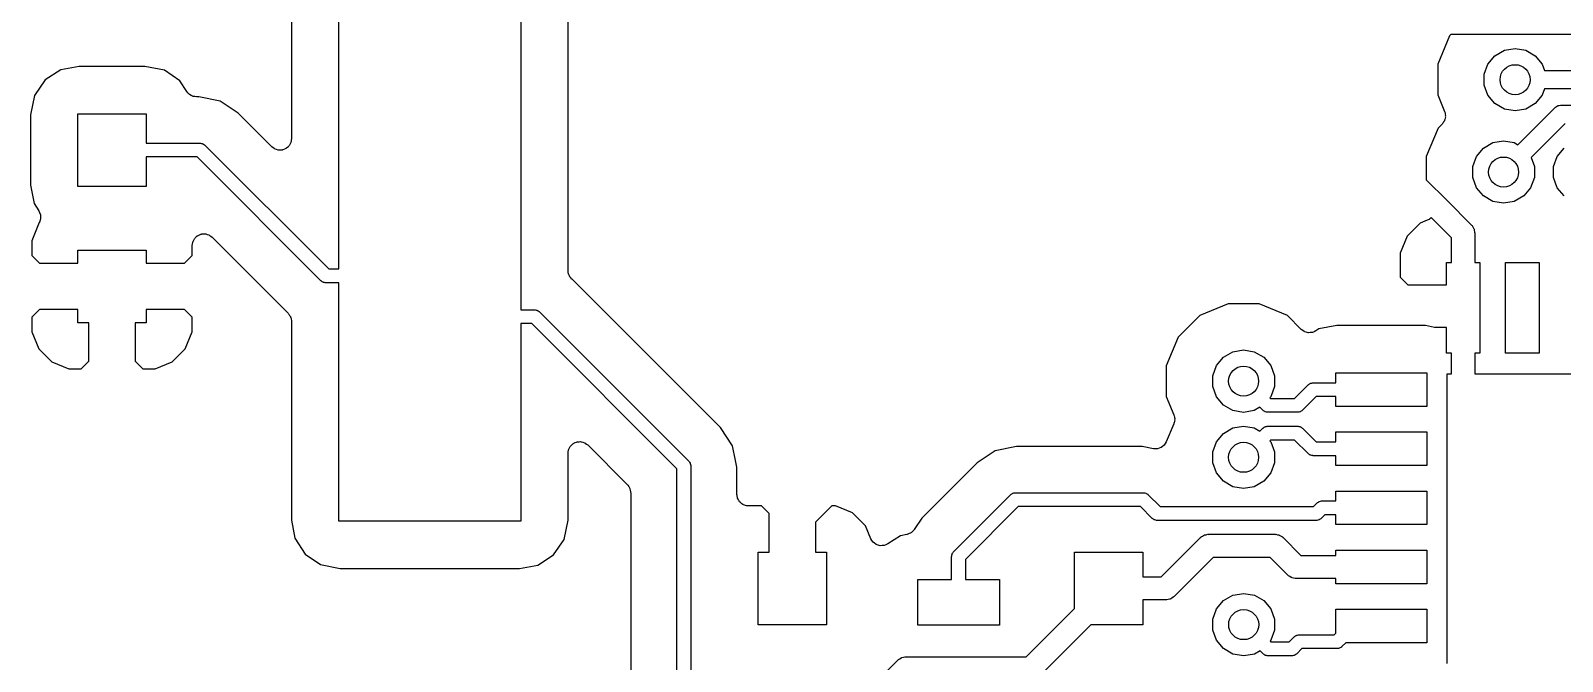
# Model space of a CAD drawing. Extents: x -71.9 to -7.4, y 11.1 to 59.4.
# Drawn here: x -56.59 to -39.74, y 21.48 to 28.42 of the extents above; entities that cross this region are included whole.
import ezdxf

# ---------------------------------------------------------------- set-up
doc = ezdxf.new("R2010")
doc.units = 0
doc.header["$MEASUREMENT"] = 0
doc.layers.add('BLACK', color=7, linetype='CONTINUOUS')

msp = doc.modelspace()

# ---------------------------------------------------------------- linework, layer by layer
at = {"layer": 'Black'}
for p, q in [((-53.7164, 29.5073), (-53.7164, 27.2292)), ((-53.196, 25.7952), (-53.196, 29.52)), ((-51.196, 29.52), (-51.196, 25.3462)), ((-50.6756, 25.7781), (-50.6756, 29.5082)), ((-40.9789, 28.3606), (-41.1088, 28.048)), ((-40.9662, 28.3733), (-40.9789, 28.3606)), ((-37.1335, 28.3733), (-40.9662, 28.3733)), ((-40.5561, 28.0501), (-40.4793, 28.1417)), ((-40.4793, 28.1417), (-40.3757, 28.2015)), ((-40.3757, 28.2015), (-40.258, 28.2222)), ((-40.258, 28.2222), (-40.1403, 28.2015)), ((-40.1403, 28.2015), (-40.0367, 28.1417)), ((-40.0367, 28.1417), (-39.9599, 28.0501)), ((-56.2535, 27.9869), (-56.4271, 27.8752)), ((-56.0542, 28.0244), (-56.2535, 27.9869)), ((-55.3288, 28.0244), (-56.0542, 28.0244)), ((-55.1146, 27.9811), (-55.3288, 28.0244)), ((-54.9448, 27.8651), (-55.1146, 27.9811)), ((-41.1088, 28.048), (-41.109, 27.7095)), ((-40.597, 27.9378), (-40.5561, 28.0501)), ((-39.9599, 28.0501), (-39.9342, 27.9796)), ((-39.9342, 27.9796), (-37.464, 27.9796)), ((-56.4271, 27.8752), (-56.5431, 27.7055)), ((-54.8685, 27.7465), (-54.9448, 27.8651)), ((-40.597, 27.8182), (-40.597, 27.9378)), ((-40.5561, 27.7059), (-40.597, 27.8182)), ((-56.5431, 27.7055), (-56.5865, 27.4913)), ((-54.8556, 27.7325), (-54.8685, 27.7465)), ((-54.8433, 27.7179), (-54.8556, 27.7325)), ((-54.8407, 27.7164), (-54.8433, 27.7179)), ((-54.8386, 27.7141), (-54.8407, 27.7164)), ((-54.8216, 27.7054), (-54.8386, 27.7141)), ((-54.8051, 27.6959), (-54.8216, 27.7054)), ((-54.8021, 27.6953), (-54.8051, 27.6959)), ((-54.7993, 27.6939), (-54.8021, 27.6953)), ((-54.7805, 27.6915), (-54.7993, 27.6939)), ((-54.7617, 27.6882), (-54.7805, 27.6915)), ((-54.7365, 27.6882), (-54.7617, 27.6882)), ((-54.5014, 27.6414), (-54.7365, 27.6882)), ((-54.3021, 27.5082), (-54.5014, 27.6414)), ((-41.109, 27.7095), (-41.0338, 27.5274)), ((-40.4793, 27.6143), (-40.5561, 27.7059)), ((-39.9599, 27.7059), (-40.0367, 27.6143)), ((-39.9342, 27.7764), (-39.9599, 27.7059)), ((-37.5061, 27.7764), (-39.9342, 27.7764)), ((-56.5865, 27.4913), (-56.5865, 26.7158)), ((-56.066, 26.704), (-56.066, 27.504)), ((-56.066, 27.504), (-55.316, 27.504)), ((-55.316, 27.504), (-55.316, 27.1802)), ((-53.9332, 27.1394), (-54.3021, 27.5082)), ((-41.0338, 27.5274), (-41.032, 27.5192)), ((-41.032, 27.5192), (-41.0285, 27.5117)), ((-41.0285, 27.5117), (-41.0273, 27.4979)), ((-41.0247, 27.4677), (-41.0283, 27.4543)), ((-41.0273, 27.4979), (-41.0243, 27.4843)), ((-41.0243, 27.4843), (-41.0254, 27.476)), ((-41.0254, 27.476), (-41.0247, 27.4677)), ((-40.3757, 27.5545), (-40.4793, 27.6143)), ((-40.258, 27.5338), (-40.3757, 27.5545)), ((-40.1403, 27.5545), (-40.258, 27.5338)), ((-40.2279, 27.1627), (-39.8218, 27.5688)), ((-40.0367, 27.6143), (-40.1403, 27.5545)), ((-39.8218, 27.5688), (-39.8182, 27.5714)), ((-39.8182, 27.5714), (-39.8153, 27.5748)), ((-39.8153, 27.5748), (-39.8038, 27.5815)), ((-39.8038, 27.5815), (-39.7929, 27.5891)), ((-39.7929, 27.5891), (-39.7886, 27.5902)), ((-39.7886, 27.5902), (-39.7847, 27.5925)), ((-39.7847, 27.5925), (-39.7717, 27.5948)), ((-39.7717, 27.5948), (-39.7589, 27.5982)), ((-39.7589, 27.5982), (-39.7544, 27.5978)), ((-39.7544, 27.5978), (-39.75, 27.5986)), ((-39.75, 27.5986), (-37.972, 27.5986)), ((-41.1059, 27.3446), (-41.2358, 27.032)), ((-41.0615, 27.389), (-41.1059, 27.3446)), ((-41.0567, 27.3959), (-41.0615, 27.389)), ((-41.0505, 27.4015), (-41.0567, 27.3959)), ((-41.0441, 27.4138), (-41.0505, 27.4015)), ((-41.0361, 27.4251), (-41.0441, 27.4138)), ((-41.034, 27.4332), (-41.0361, 27.4251)), ((-41.0301, 27.4406), (-41.034, 27.4332)), ((-41.0283, 27.4543), (-41.0301, 27.4406)), ((-39.7079, 27.3954), (-40.0822, 27.0211)), ((-55.316, 27.1802), (-54.724, 27.1802)), ((-54.724, 27.1802), (-54.7207, 27.1796)), ((-54.7207, 27.1796), (-54.7174, 27.1799)), ((-54.7174, 27.1799), (-54.7077, 27.1773)), ((-54.7077, 27.1773), (-54.6979, 27.1756)), ((-54.6979, 27.1756), (-54.695, 27.1739)), ((-54.695, 27.1739), (-54.6918, 27.1731)), ((-54.6918, 27.1731), (-54.6836, 27.1673)), ((-54.6836, 27.1673), (-54.675, 27.1624)), ((-54.675, 27.1624), (-54.6729, 27.1598)), ((-54.6729, 27.1598), (-54.6701, 27.1579)), ((-54.6701, 27.1579), (-53.3074, 25.7952)), ((-53.9197, 27.1299), (-53.9332, 27.1394)), ((-53.9069, 27.1192), (-53.9197, 27.1299)), ((-53.7589, 27.1369), (-53.7706, 27.1252)), ((-53.7462, 27.1476), (-53.7589, 27.1369)), ((-53.7434, 27.1524), (-53.7462, 27.1476)), ((-53.7394, 27.1564), (-53.7434, 27.1524)), ((-53.7324, 27.1714), (-53.7394, 27.1564)), ((-53.7241, 27.1858), (-53.7324, 27.1714)), ((-53.7231, 27.1913), (-53.7241, 27.1858)), ((-53.7208, 27.1964), (-53.7231, 27.1913)), ((-53.7193, 27.2129), (-53.7208, 27.1964)), ((-53.7164, 27.2292), (-53.7193, 27.2129)), ((-40.6063, 27.1257), (-40.5027, 27.1855)), ((-40.5027, 27.1855), (-40.385, 27.2062)), ((-40.385, 27.2062), (-40.2673, 27.1855)), ((-40.2673, 27.1855), (-40.2279, 27.1627)), ((-54.7556, 27.0278), (-55.316, 27.0278)), ((-55.316, 27.0278), (-55.316, 26.704)), ((-53.3929, 25.6651), (-54.7556, 27.0278)), ((-53.9017, 27.1173), (-53.9069, 27.1192)), ((-53.8971, 27.1141), (-53.9017, 27.1173)), ((-53.8811, 27.1098), (-53.8971, 27.1141)), ((-53.8655, 27.1042), (-53.8811, 27.1098)), ((-53.8599, 27.1042), (-53.8655, 27.1042)), ((-53.8545, 27.1027), (-53.8599, 27.1042)), ((-53.838, 27.1042), (-53.8545, 27.1027)), ((-53.8214, 27.1042), (-53.838, 27.1042)), ((-53.8161, 27.1061), (-53.8214, 27.1042)), ((-53.8106, 27.1066), (-53.8161, 27.1061)), ((-53.7955, 27.1136), (-53.8106, 27.1066)), ((-53.7799, 27.1192), (-53.7955, 27.1136)), ((-53.7757, 27.1228), (-53.7799, 27.1192)), ((-53.7706, 27.1252), (-53.7757, 27.1228)), ((-41.2358, 27.032), (-41.236, 26.7778)), ((-40.724, 26.9218), (-40.6831, 27.0341)), ((-40.6831, 27.0341), (-40.6063, 27.1257)), ((-40.0822, 27.0211), (-40.046, 26.9218)), ((-39.835, 26.9218), (-39.7941, 27.0341)), ((-39.7941, 27.0341), (-39.7173, 27.1257)), ((-40.724, 26.8022), (-40.724, 26.9218)), ((-40.6831, 26.6899), (-40.724, 26.8022)), ((-40.046, 26.8022), (-40.0869, 26.6899)), ((-40.046, 26.9218), (-40.046, 26.8022)), ((-39.835, 26.8022), (-39.835, 26.9218)), ((-39.7941, 26.6899), (-39.835, 26.8022)), ((-56.5865, 26.7158), (-56.549, 26.5165)), ((-55.316, 26.704), (-56.066, 26.704)), ((-41.236, 26.7778), (-41.0064, 26.5482)), ((-40.6063, 26.5983), (-40.6831, 26.6899)), ((-40.0869, 26.6899), (-40.1637, 26.5983)), ((-39.7173, 26.5983), (-39.7941, 26.6899)), ((-56.549, 26.5165), (-56.4959, 26.4341)), ((-41.0064, 26.5482), (-41.0064, 26.5482)), ((-41.0064, 26.5482), (-40.7395, 26.2813)), ((-40.5027, 26.5385), (-40.6063, 26.5983)), ((-40.385, 26.5178), (-40.5027, 26.5385)), ((-40.2673, 26.5385), (-40.385, 26.5178)), ((-40.1637, 26.5983), (-40.2673, 26.5385)), ((-56.4909, 26.3058), (-56.574, 26.105)), ((-56.4959, 26.4341), (-56.4883, 26.416)), ((-56.4898, 26.3072), (-56.4909, 26.3058)), ((-56.489, 26.3096), (-56.4898, 26.3072)), ((-56.4876, 26.3117), (-56.489, 26.3096)), ((-56.4883, 26.416), (-56.48, 26.3982)), ((-56.4825, 26.3306), (-56.4876, 26.3117)), ((-56.4767, 26.3493), (-56.4825, 26.3306)), ((-56.48, 26.3982), (-56.4798, 26.3957)), ((-56.4798, 26.3957), (-56.4788, 26.3934)), ((-56.4788, 26.3934), (-56.4779, 26.3738)), ((-56.4779, 26.3738), (-56.4762, 26.3543)), ((-56.4762, 26.3543), (-56.4768, 26.3519)), ((-56.4768, 26.3519), (-56.4767, 26.3493)), ((-41.3021, 26.2981), (-41.445, 26.1552)), ((-41.2234, 26.3307), (-41.3021, 26.2981)), ((-41.2141, 26.3366), (-41.2234, 26.3307)), ((-41.2039, 26.3409), (-41.2141, 26.3366)), ((-41.1957, 26.3484), (-41.2039, 26.3409)), ((-41.1862, 26.3544), (-41.1957, 26.3484)), ((-41.18, 26.3626), (-41.1862, 26.3544)), ((-40.9563, 26.1389), (-41.18, 26.3626)), ((-54.7921, 26.1131), (-54.7851, 26.1281)), ((-54.7851, 26.1281), (-54.7811, 26.132)), ((-54.7811, 26.132), (-54.7783, 26.1369)), ((-54.7783, 26.1369), (-54.7656, 26.1475)), ((-54.7656, 26.1475), (-54.7539, 26.1593)), ((-54.7539, 26.1593), (-54.7488, 26.1616)), ((-54.7488, 26.1616), (-54.7445, 26.1652)), ((-54.7445, 26.1652), (-54.7289, 26.1709)), ((-54.7289, 26.1709), (-54.7139, 26.1779)), ((-54.7139, 26.1779), (-54.7083, 26.1784)), ((-54.7083, 26.1784), (-54.7031, 26.1803)), ((-54.7031, 26.1803), (-54.6865, 26.1803)), ((-54.6865, 26.1803), (-54.67, 26.1818)), ((-54.67, 26.1818), (-54.6646, 26.1803)), ((-54.6646, 26.1803), (-54.659, 26.1803)), ((-54.659, 26.1803), (-54.6434, 26.1746)), ((-54.6434, 26.1746), (-54.6274, 26.1704)), ((-54.6274, 26.1704), (-54.6228, 26.1671)), ((-54.6228, 26.1671), (-54.6175, 26.1652)), ((-54.6175, 26.1652), (-54.6048, 26.1546)), ((-54.6048, 26.1546), (-54.5912, 26.1451)), ((-54.5912, 26.1451), (-53.7536, 25.3075)), ((-41.445, 26.1552), (-41.5223, 25.9685)), ((-40.9563, 25.8675), (-40.9563, 26.1389)), ((-40.7395, 26.2813), (-40.7363, 26.2768)), ((-40.7363, 26.2768), (-40.732, 26.2732)), ((-40.732, 26.2732), (-40.7238, 26.2588)), ((-40.7238, 26.2588), (-40.7142, 26.2452)), ((-40.7142, 26.2452), (-40.7128, 26.2398)), ((-40.7128, 26.2398), (-40.71, 26.235)), ((-40.71, 26.235), (-40.7071, 26.2186)), ((-40.7071, 26.2186), (-40.7028, 26.2026)), ((-40.7028, 26.2026), (-40.7033, 26.197)), ((-40.7033, 26.197), (-40.7023, 26.1915)), ((-40.7023, 26.1915), (-40.7023, 25.8675)), ((-56.574, 26.105), (-56.574, 25.9424)), ((-56.066, 25.858), (-56.066, 26.004)), ((-56.066, 26.004), (-55.316, 26.004)), ((-55.316, 26.004), (-55.316, 25.858)), ((-54.808, 26.0553), (-54.8052, 26.0716)), ((-54.808, 25.9424), (-54.808, 26.0553)), ((-54.8052, 26.0716), (-54.8037, 26.0881)), ((-54.8037, 26.0881), (-54.8014, 26.0932)), ((-54.8014, 26.0932), (-54.8004, 26.0987)), ((-54.8004, 26.0987), (-54.7921, 26.1131)), ((-41.5223, 25.9685), (-41.5223, 25.7058)), ((-56.574, 25.9424), (-56.4897, 25.858)), ((-56.4897, 25.858), (-56.066, 25.858)), ((-55.316, 25.858), (-54.8924, 25.858)), ((-54.8924, 25.858), (-54.808, 25.9424)), ((-53.3074, 25.7952), (-53.196, 25.7952)), ((-41.0143, 25.6215), (-41.0143, 25.8675)), ((-41.0143, 25.8675), (-40.9563, 25.8675)), ((-40.7023, 25.8675), (-40.6443, 25.8675)), ((-40.6443, 25.8675), (-40.6443, 24.8675)), ((-40.3643, 24.8675), (-40.3643, 25.8675)), ((-40.3643, 25.8675), (-39.9943, 25.8675)), ((-39.9943, 25.8675), (-39.9943, 24.8675)), ((-53.3901, 25.6632), (-53.3929, 25.6651)), ((-53.388, 25.6606), (-53.3901, 25.6632)), ((-53.3794, 25.6556), (-53.388, 25.6606)), ((-53.3712, 25.6499), (-53.3794, 25.6556)), ((-53.368, 25.6491), (-53.3712, 25.6499)), ((-53.3651, 25.6474), (-53.368, 25.6491)), ((-53.3553, 25.6457), (-53.3651, 25.6474)), ((-53.3456, 25.6431), (-53.3553, 25.6457)), ((-53.3423, 25.6434), (-53.3456, 25.6431)), ((-53.339, 25.6428), (-53.3423, 25.6434)), ((-53.196, 25.6428), (-53.339, 25.6428)), ((-53.196, 23.02), (-53.196, 25.6428)), ((-50.6724, 25.7605), (-50.6756, 25.7781)), ((-50.6705, 25.7426), (-50.6724, 25.7605)), ((-50.6686, 25.7388), (-50.6705, 25.7426)), ((-50.6679, 25.7347), (-50.6686, 25.7388)), ((-50.6589, 25.7192), (-50.6679, 25.7347)), ((-50.651, 25.703), (-50.6589, 25.7192)), ((-50.6479, 25.7001), (-50.651, 25.703)), ((-50.6458, 25.6965), (-50.6479, 25.7001)), ((-50.6321, 25.685), (-50.6458, 25.6965)), ((-50.6313, 25.6842), (-50.6321, 25.685)), ((-50.6305, 25.6831), (-50.6313, 25.6842)), ((-48.9978, 24.0503), (-50.6305, 25.6831)), ((-41.5223, 25.7058), (-41.438, 25.6215)), ((-41.438, 25.6215), (-41.0143, 25.6215)), ((-56.4897, 25.35), (-56.574, 25.2656)), ((-56.066, 25.35), (-56.4897, 25.35)), ((-56.066, 25.204), (-56.066, 25.35)), ((-55.316, 25.35), (-55.316, 25.204)), ((-54.8924, 25.35), (-55.316, 25.35)), ((-54.808, 25.2656), (-54.8924, 25.35)), ((-53.7536, 25.3075), (-53.7504, 25.3029)), ((-53.7504, 25.3029), (-53.7462, 25.2993)), ((-53.7462, 25.2993), (-53.7379, 25.2849)), ((-53.7379, 25.2849), (-53.7283, 25.2713)), ((-51.196, 25.3462), (-51.0436, 25.3462)), ((-51.0436, 25.3462), (-51.0403, 25.3456)), ((-51.0403, 25.3456), (-51.037, 25.3459)), ((-51.037, 25.3459), (-51.0273, 25.3433)), ((-51.0273, 25.3433), (-51.0175, 25.3416)), ((-51.0175, 25.3416), (-51.0146, 25.3399)), ((-51.0146, 25.3399), (-51.0114, 25.3391)), ((-51.0114, 25.3391), (-51.0032, 25.3333)), ((-51.0032, 25.3333), (-50.9946, 25.3284)), ((-50.9946, 25.3284), (-50.9925, 25.3258)), ((-50.9925, 25.3258), (-50.9897, 25.3239)), ((-50.9897, 25.3239), (-49.3481, 23.6823)), ((-43.7255, 25.2833), (-43.9651, 25.0442)), ((-43.4126, 25.4126), (-43.7255, 25.2833)), ((-43.0741, 25.4123), (-43.4126, 25.4126)), ((-42.7615, 25.2825), (-43.0741, 25.4123)), ((-42.6097, 25.1304), (-42.7615, 25.2825)), ((-56.574, 25.2656), (-56.574, 25.103)), ((-55.945, 25.204), (-56.066, 25.204)), ((-55.945, 24.7804), (-55.945, 25.204)), ((-55.316, 25.204), (-55.437, 25.204)), ((-55.437, 25.204), (-55.437, 24.7804)), ((-54.808, 25.103), (-54.808, 25.2656)), ((-53.7283, 25.2713), (-53.7269, 25.2659)), ((-53.7269, 25.2659), (-53.7241, 25.2611)), ((-53.7241, 25.2611), (-53.7212, 25.2447)), ((-53.7212, 25.2447), (-53.7169, 25.2287)), ((-53.7169, 25.2287), (-53.7174, 25.2232)), ((-53.7174, 25.2232), (-53.7164, 25.2177)), ((-53.7164, 25.2177), (-53.7164, 23.0318)), ((-51.0752, 25.1938), (-51.196, 25.1938)), ((-51.196, 25.1938), (-51.196, 23.02)), ((-49.4782, 23.5968), (-51.0752, 25.1938)), ((-42.5936, 25.1191), (-42.6097, 25.1304)), ((-42.5779, 25.1072), (-42.5936, 25.1191)), ((-42.5756, 25.1065), (-42.5779, 25.1072)), ((-42.5736, 25.1051), (-42.5756, 25.1065)), ((-42.5546, 25.1), (-42.5736, 25.1051)), ((-42.4692, 25.1057), (-42.487, 25.0974)), ((-42.4511, 25.1133), (-42.4692, 25.1057)), ((-42.4168, 25.1354), (-42.4511, 25.1133)), ((-42.2175, 25.1729), (-42.4168, 25.1354)), ((-41.2421, 25.1729), (-42.2175, 25.1729)), ((-41.1437, 25.153), (-41.2421, 25.1729)), ((-41.131, 25.1527), (-41.1437, 25.153)), ((-41.1185, 25.1505), (-41.131, 25.1527)), ((-41.0143, 25.1505), (-41.1185, 25.1505)), ((-41.0143, 24.8675), (-41.0143, 25.1505)), ((-56.574, 25.103), (-56.4967, 24.9162)), ((-54.8854, 24.9162), (-54.808, 25.103)), ((-43.9651, 25.0442), (-44.0949, 24.7316)), ((-42.5358, 25.0941), (-42.5546, 25.1)), ((-42.5333, 25.0943), (-42.5358, 25.0941)), ((-42.531, 25.0936), (-42.5333, 25.0943)), ((-42.5114, 25.0953), (-42.531, 25.0936)), ((-42.4917, 25.0963), (-42.5114, 25.0953)), ((-42.4895, 25.0972), (-42.4917, 25.0963)), ((-42.487, 25.0974), (-42.4895, 25.0972)), ((-56.4967, 24.9162), (-56.3538, 24.7733)), ((-56.3538, 24.7733), (-56.1671, 24.696)), ((-56.0294, 24.696), (-55.945, 24.7804)), ((-55.437, 24.7804), (-55.3527, 24.696)), ((-55.215, 24.696), (-55.0283, 24.7733)), ((-55.0283, 24.7733), (-54.8854, 24.9162)), ((-43.5422, 24.7337), (-43.4654, 24.8252)), ((-43.4654, 24.8252), (-43.3618, 24.885)), ((-43.3618, 24.885), (-43.2441, 24.9058)), ((-43.2441, 24.9058), (-43.1264, 24.885)), ((-43.1264, 24.885), (-43.0229, 24.8252)), ((-43.0229, 24.8252), (-42.946, 24.7337)), ((-40.9563, 24.8675), (-41.0143, 24.8675)), ((-40.9563, 24.6425), (-40.9563, 24.8675)), ((-40.6443, 24.8675), (-40.7023, 24.8675)), ((-40.7023, 24.8675), (-40.7023, 24.6425)), ((-39.9943, 24.8675), (-40.3643, 24.8675)), ((-56.1671, 24.696), (-56.0294, 24.696)), ((-55.3527, 24.696), (-55.215, 24.696)), ((-44.0949, 24.7316), (-44.0952, 24.393)), ((-43.5831, 24.6213), (-43.5422, 24.7337)), ((-43.5831, 24.5018), (-43.5831, 24.6213)), ((-42.946, 24.7337), (-42.9051, 24.6213)), ((-42.9051, 24.6213), (-42.9051, 24.5018)), ((-42.2293, 24.5437), (-42.2293, 24.6525)), ((-42.2293, 24.6525), (-41.2293, 24.6525)), ((-41.2293, 24.6525), (-41.2293, 24.2825)), ((-41.0043, 23.58), (-41.0043, 24.6425)), ((-41.0043, 24.6425), (-40.9563, 24.6425)), ((-40.7023, 24.6425), (-39.9418, 24.6425)), ((-39.9418, 24.6425), (-38.8793, 24.6425)), ((-43.5422, 24.3895), (-43.5831, 24.5018)), ((-42.9051, 24.5018), (-42.946, 24.3895)), ((-42.6835, 24.3711), (-42.5332, 24.5213)), ((-42.5332, 24.5213), (-42.5305, 24.5233)), ((-42.5305, 24.5233), (-42.5283, 24.5258)), ((-42.5283, 24.5258), (-42.5197, 24.5308)), ((-42.5197, 24.5308), (-42.5115, 24.5365)), ((-42.5115, 24.5365), (-42.5083, 24.5374)), ((-42.5083, 24.5374), (-42.5054, 24.5391)), ((-42.5054, 24.5391), (-42.4956, 24.5408)), ((-42.4956, 24.5408), (-42.486, 24.5434)), ((-42.486, 24.5434), (-42.4826, 24.5431)), ((-42.4826, 24.5431), (-42.4793, 24.5437)), ((-42.4793, 24.5437), (-42.2293, 24.5437)), ((-44.0952, 24.393), (-44.0116, 24.1908)), ((-43.4654, 24.2979), (-43.5422, 24.3895)), ((-43.3618, 24.2381), (-43.4654, 24.2979)), ((-43.0643, 24.274), (-43.1264, 24.2381)), ((-43.0313, 24.241), (-43.0643, 24.274)), ((-42.946, 24.3895), (-42.9543, 24.3795)), ((-42.9543, 24.3795), (-42.9459, 24.3711)), ((-42.9459, 24.3711), (-42.6835, 24.3711)), ((-42.4478, 24.3913), (-42.5981, 24.241)), ((-42.2293, 24.3913), (-42.4478, 24.3913)), ((-42.2293, 24.2825), (-42.2293, 24.3913)), ((-41.2293, 24.2825), (-42.2293, 24.2825)), ((-44.0117, 24.0936), (-44.0948, 23.8936)), ((-44.0105, 24.0991), (-44.0117, 24.0936)), ((-44.0116, 24.1908), (-44.0104, 24.1854)), ((-44.0079, 24.1041), (-44.0105, 24.0991)), ((-44.0104, 24.1854), (-44.0078, 24.1804)), ((-44.0057, 24.1205), (-44.0079, 24.1041)), ((-44.0078, 24.1804), (-44.0057, 24.164)), ((-44.0057, 24.164), (-44.0021, 24.1478)), ((-44.0021, 24.1367), (-44.0057, 24.1205)), ((-44.0021, 24.1478), (-44.0028, 24.1422)), ((-44.0028, 24.1422), (-44.0021, 24.1367)), ((-43.2441, 24.2173), (-43.3618, 24.2381)), ((-43.1264, 24.2381), (-43.2441, 24.2173)), ((-43.0286, 24.2391), (-43.0313, 24.241)), ((-43.0264, 24.2365), (-43.0286, 24.2391)), ((-43.0178, 24.2315), (-43.0264, 24.2365)), ((-43.0096, 24.2258), (-43.0178, 24.2315)), ((-43.0064, 24.2249), (-43.0096, 24.2258)), ((-43.0035, 24.2233), (-43.0064, 24.2249)), ((-42.9937, 24.2215), (-43.0035, 24.2233)), ((-42.9841, 24.2189), (-42.9937, 24.2215)), ((-42.9807, 24.2192), (-42.9841, 24.2189)), ((-42.9774, 24.2187), (-42.9807, 24.2192)), ((-42.6519, 24.2187), (-42.9774, 24.2187)), ((-42.6486, 24.2192), (-42.6519, 24.2187)), ((-42.6453, 24.2189), (-42.6486, 24.2192)), ((-42.6357, 24.2215), (-42.6453, 24.2189)), ((-42.6259, 24.2233), (-42.6357, 24.2215)), ((-42.623, 24.2249), (-42.6259, 24.2233)), ((-42.6197, 24.2258), (-42.623, 24.2249)), ((-42.6116, 24.2315), (-42.6197, 24.2258)), ((-42.603, 24.2365), (-42.6116, 24.2315)), ((-42.6008, 24.2391), (-42.603, 24.2365)), ((-42.5981, 24.241), (-42.6008, 24.2391)), ((-48.8646, 23.851), (-48.9978, 24.0503)), ((-43.5422, 23.8955), (-43.4654, 23.987)), ((-43.4654, 23.987), (-43.3618, 24.0468)), ((-43.3618, 24.0468), (-43.2441, 24.0676)), ((-43.2441, 24.0676), (-43.1264, 24.0468)), ((-43.1264, 24.0468), (-43.0643, 24.011)), ((-43.0643, 24.011), (-43.0313, 24.0439)), ((-43.0313, 24.0439), (-43.0286, 24.0459)), ((-43.0286, 24.0459), (-43.0264, 24.0484)), ((-43.0264, 24.0484), (-43.0178, 24.0534)), ((-43.0178, 24.0534), (-43.0096, 24.0591)), ((-43.0096, 24.0591), (-43.0064, 24.06)), ((-43.0064, 24.06), (-43.0035, 24.0617)), ((-43.0035, 24.0617), (-42.9937, 24.0634)), ((-42.9937, 24.0634), (-42.9841, 24.066)), ((-42.9841, 24.066), (-42.9807, 24.0657)), ((-42.9807, 24.0657), (-42.9774, 24.0663)), ((-42.9774, 24.0663), (-42.6519, 24.0663)), ((-42.6519, 24.0663), (-42.6486, 24.0657)), ((-42.6486, 24.0657), (-42.6453, 24.066)), ((-42.6453, 24.066), (-42.6357, 24.0634)), ((-42.6357, 24.0634), (-42.6259, 24.0617)), ((-42.6259, 24.0617), (-42.623, 24.06)), ((-42.623, 24.06), (-42.6197, 24.0591)), ((-42.6197, 24.0591), (-42.6116, 24.0534)), ((-42.6116, 24.0534), (-42.603, 24.0484)), ((-42.603, 24.0484), (-42.6008, 24.0459)), ((-42.6008, 24.0459), (-42.5981, 24.0439)), ((-42.5981, 24.0439), (-42.4478, 23.8937)), ((-42.2293, 23.8937), (-42.2293, 24.0025)), ((-42.2293, 24.0025), (-41.2293, 24.0025)), ((-41.2293, 24.0025), (-41.2293, 23.6325)), ((-50.6756, 23.7692), (-50.6727, 23.7855)), ((-50.6756, 23.0327), (-50.6756, 23.7692)), ((-50.6727, 23.7855), (-50.6712, 23.802)), ((-50.6712, 23.802), (-50.6689, 23.8071)), ((-50.6689, 23.8071), (-50.6679, 23.8126)), ((-50.6679, 23.8126), (-50.6596, 23.827)), ((-50.6596, 23.827), (-50.6526, 23.842)), ((-50.6526, 23.842), (-50.6486, 23.846)), ((-50.6486, 23.846), (-50.6458, 23.8508)), ((-50.6458, 23.8508), (-50.6331, 23.8615)), ((-50.6331, 23.8615), (-50.6214, 23.8732)), ((-50.6214, 23.8732), (-50.6163, 23.8756)), ((-50.6163, 23.8756), (-50.6121, 23.8792)), ((-50.6121, 23.8792), (-50.5965, 23.8848)), ((-50.5965, 23.8848), (-50.5814, 23.8918)), ((-50.5814, 23.8918), (-50.5759, 23.8923)), ((-50.5759, 23.8923), (-50.5706, 23.8942)), ((-50.5706, 23.8942), (-50.554, 23.8942)), ((-50.554, 23.8942), (-50.5375, 23.8957)), ((-50.5375, 23.8957), (-50.5321, 23.8942)), ((-50.5321, 23.8942), (-50.5265, 23.8942)), ((-50.5265, 23.8942), (-50.5109, 23.8886)), ((-50.5109, 23.8886), (-50.4949, 23.8843)), ((-50.4949, 23.8843), (-50.4903, 23.8811)), ((-50.4903, 23.8811), (-50.4851, 23.8792)), ((-50.4851, 23.8792), (-50.4724, 23.8685)), ((-50.4724, 23.8685), (-50.4588, 23.859)), ((-50.4588, 23.859), (-50.0234, 23.4236)), ((-48.832, 23.6874), (-48.8646, 23.851)), ((-45.9764, 23.7954), (-46.1757, 23.6622)), ((-45.7413, 23.8422), (-45.9764, 23.7954)), ((-44.3599, 23.8422), (-45.7413, 23.8422)), ((-44.2368, 23.8177), (-44.3599, 23.8422)), ((-44.2162, 23.8173), (-44.2368, 23.8177)), ((-44.1956, 23.8164), (-44.2162, 23.8173)), ((-44.1942, 23.8168), (-44.1956, 23.8164)), ((-44.1928, 23.8168), (-44.1942, 23.8168)), ((-44.1732, 23.8234), (-44.1928, 23.8168)), ((-44.1535, 23.8296), (-44.1732, 23.8234)), ((-44.1524, 23.8305), (-44.1535, 23.8296)), ((-44.151, 23.8309), (-44.1524, 23.8305)), ((-44.1349, 23.8438), (-44.151, 23.8309)), ((-44.1185, 23.8564), (-44.1349, 23.8438)), ((-44.1177, 23.8576), (-44.1185, 23.8564)), ((-44.1166, 23.8585), (-44.1177, 23.8576)), ((-44.1059, 23.8762), (-44.1166, 23.8585)), ((-44.0948, 23.8936), (-44.1059, 23.8762)), ((-43.5831, 23.7831), (-43.5422, 23.8955)), ((-43.5831, 23.6636), (-43.5831, 23.7831)), ((-42.9459, 23.9139), (-42.9543, 23.9054)), ((-42.9543, 23.9054), (-42.946, 23.8955)), ((-42.946, 23.8955), (-42.9051, 23.7831)), ((-42.6835, 23.9139), (-42.9459, 23.9139)), ((-42.9051, 23.7831), (-42.9051, 23.6636)), ((-42.5332, 23.7636), (-42.6835, 23.9139)), ((-42.5305, 23.7617), (-42.5332, 23.7636)), ((-42.5283, 23.7591), (-42.5305, 23.7617)), ((-42.5197, 23.7541), (-42.5283, 23.7591)), ((-42.4478, 23.8937), (-42.2293, 23.8937)), ((-49.4782, 18.6832), (-49.4782, 23.5968)), ((-49.3481, 23.6823), (-49.3462, 23.6795)), ((-49.3462, 23.6795), (-49.3436, 23.6774)), ((-49.3436, 23.6774), (-49.3387, 23.6688)), ((-49.3387, 23.6688), (-49.3329, 23.6606)), ((-49.3329, 23.6606), (-49.3321, 23.6574)), ((-49.3321, 23.6574), (-49.3304, 23.6545)), ((-49.3304, 23.6545), (-49.3287, 23.6447)), ((-49.3287, 23.6447), (-49.3261, 23.635)), ((-49.3261, 23.635), (-49.3264, 23.6317)), ((-49.3264, 23.6317), (-49.3258, 23.6284)), ((-49.3258, 23.6284), (-49.3258, 18.7148)), ((-48.8178, 23.6159), (-48.832, 23.6874)), ((-48.832, 23.6874), (-48.832, 23.6874)), ((-48.8178, 23.3158), (-48.8178, 23.6159)), ((-46.1757, 23.6622), (-46.7836, 23.0543)), ((-43.5422, 23.5513), (-43.5831, 23.6636)), ((-42.9051, 23.6636), (-42.946, 23.5513)), ((-42.5115, 23.7484), (-42.5197, 23.7541)), ((-42.5083, 23.7475), (-42.5115, 23.7484)), ((-42.5054, 23.7459), (-42.5083, 23.7475)), ((-42.4956, 23.7441), (-42.5054, 23.7459)), ((-42.486, 23.7416), (-42.4956, 23.7441)), ((-42.4826, 23.7418), (-42.486, 23.7416)), ((-42.4793, 23.7413), (-42.4826, 23.7418)), ((-42.2293, 23.7413), (-42.4793, 23.7413)), ((-42.2293, 23.6325), (-42.2293, 23.7413)), ((-41.2293, 23.6325), (-42.2293, 23.6325)), ((-50.0234, 23.4236), (-50.0202, 23.419)), ((-43.4654, 23.4597), (-43.5422, 23.5513)), ((-43.3618, 23.3999), (-43.4654, 23.4597)), ((-43.0229, 23.4597), (-43.1264, 23.3999)), ((-42.946, 23.5513), (-43.0229, 23.4597)), ((-41.0043, 22.5175), (-41.0043, 23.58)), ((-50.0202, 23.419), (-50.0159, 23.4154)), ((-50.0159, 23.4154), (-50.0076, 23.4011)), ((-50.0076, 23.4011), (-49.9981, 23.3875)), ((-49.9981, 23.3875), (-49.9967, 23.3821)), ((-49.9967, 23.3821), (-49.9939, 23.3772)), ((-49.9939, 23.3772), (-49.991, 23.3609)), ((-49.991, 23.3609), (-49.9867, 23.3449)), ((-49.9867, 23.3449), (-49.9872, 23.3393)), ((-49.9872, 23.3393), (-49.9862, 23.3338)), ((-49.9862, 23.3338), (-49.9862, 18.6957)), ((-48.8159, 23.3049), (-48.8178, 23.3158)), ((-48.8159, 23.2937), (-48.8159, 23.3049)), ((-48.8121, 23.2833), (-48.8159, 23.2937)), ((-48.8101, 23.2724), (-48.8121, 23.2833)), ((-48.8046, 23.2627), (-48.8101, 23.2724)), ((-48.8008, 23.2523), (-48.8046, 23.2627)), ((-48.7936, 23.2438), (-48.8008, 23.2523)), ((-46.4333, 22.6863), (-45.8077, 23.3119)), ((-45.8077, 23.3119), (-45.8049, 23.3138)), ((-45.8049, 23.3138), (-45.8028, 23.3164)), ((-45.8028, 23.3164), (-45.7942, 23.3213)), ((-45.7942, 23.3213), (-45.786, 23.3271)), ((-45.786, 23.3271), (-45.7828, 23.3279)), ((-45.7828, 23.3279), (-45.7799, 23.3296)), ((-45.7799, 23.3296), (-45.7701, 23.3313)), ((-45.7701, 23.3313), (-45.7604, 23.3339)), ((-45.7604, 23.3339), (-45.7571, 23.3336)), ((-45.7571, 23.3336), (-45.7538, 23.3342)), ((-45.7538, 23.3342), (-44.3474, 23.3342)), ((-44.3474, 23.3342), (-44.3441, 23.3336)), ((-44.3441, 23.3336), (-44.3408, 23.3339)), ((-44.3408, 23.3339), (-44.3311, 23.3313)), ((-44.3311, 23.3313), (-44.3213, 23.3296)), ((-44.3213, 23.3296), (-44.3184, 23.3279)), ((-44.3184, 23.3279), (-44.3152, 23.3271)), ((-44.3152, 23.3271), (-44.307, 23.3213)), ((-44.307, 23.3213), (-44.2984, 23.3164)), ((-44.2984, 23.3164), (-44.2963, 23.3138)), ((-44.2963, 23.3138), (-44.2935, 23.3119)), ((-44.2935, 23.3119), (-44.1634, 23.1818)), ((-43.2441, 23.3791), (-43.3618, 23.3999)), ((-43.1264, 23.3999), (-43.2441, 23.3791)), ((-42.2293, 23.2437), (-42.2293, 23.3525)), ((-42.2293, 23.3525), (-41.2293, 23.3525)), ((-41.2293, 23.3525), (-41.2293, 22.9825)), ((-48.7881, 23.2342), (-48.7936, 23.2438)), ((-48.7796, 23.227), (-48.7881, 23.2342)), ((-48.7724, 23.2185), (-48.7796, 23.227)), ((-48.7628, 23.213), (-48.7724, 23.2185)), ((-48.7543, 23.2058), (-48.7628, 23.213)), ((-48.7439, 23.202), (-48.7543, 23.2058)), ((-48.7342, 23.1965), (-48.7439, 23.202)), ((-48.7233, 23.1945), (-48.7342, 23.1965)), ((-48.7129, 23.1907), (-48.7233, 23.1945)), ((-48.7017, 23.1907), (-48.7129, 23.1907)), ((-48.6908, 23.1888), (-48.7017, 23.1907)), ((-48.5466, 23.1888), (-48.6908, 23.1888)), ((-48.4622, 23.1044), (-48.5466, 23.1888)), ((-48.4622, 22.6808), (-48.4622, 23.1044)), ((-47.7746, 23.1888), (-47.9542, 23.0092)), ((-47.7322, 23.1888), (-47.7746, 23.1888)), ((-47.5454, 23.1115), (-47.7322, 23.1888)), ((-47.4025, 22.9686), (-47.5454, 23.1115)), ((-45.7222, 23.1818), (-46.3032, 22.6008)), ((-44.379, 23.1818), (-45.7222, 23.1818)), ((-44.2489, 23.0517), (-44.379, 23.1818)), ((-44.1634, 23.1818), (-42.4752, 23.1818)), ((-42.4752, 23.1818), (-42.4356, 23.2213)), ((-42.4356, 23.2213), (-42.4329, 23.2233)), ((-42.4329, 23.2233), (-42.4307, 23.2258)), ((-42.4307, 23.2258), (-42.4221, 23.2308)), ((-42.4221, 23.2308), (-42.4139, 23.2365)), ((-42.4139, 23.2365), (-42.4107, 23.2374)), ((-42.4107, 23.2374), (-42.4078, 23.2391)), ((-42.4078, 23.2391), (-42.398, 23.2408)), ((-42.398, 23.2408), (-42.3884, 23.2434)), ((-42.3502, 23.0913), (-42.3897, 23.0517)), ((-42.3884, 23.2434), (-42.385, 23.2431)), ((-42.385, 23.2431), (-42.3817, 23.2437)), ((-42.3817, 23.2437), (-42.2293, 23.2437)), ((-42.2293, 23.0913), (-42.3502, 23.0913)), ((-42.2293, 22.9825), (-42.2293, 23.0913)), ((-53.7164, 23.0318), (-53.6789, 22.8325)), ((-51.196, 23.02), (-53.196, 23.02)), ((-50.7189, 22.8185), (-50.6756, 23.0327)), ((-47.9542, 23.0092), (-47.9542, 22.6808)), ((-47.3445, 22.8284), (-47.4025, 22.9686)), ((-46.8753, 22.9182), (-46.8874, 22.9078)), ((-46.8723, 22.9236), (-46.8753, 22.9182)), ((-46.868, 22.9282), (-46.8723, 22.9236)), ((-46.7836, 23.0543), (-46.868, 22.9282)), ((-44.2461, 23.0498), (-44.2489, 23.0517)), ((-44.244, 23.0472), (-44.2461, 23.0498)), ((-44.2354, 23.0422), (-44.244, 23.0472)), ((-44.2272, 23.0365), (-44.2354, 23.0422)), ((-44.224, 23.0357), (-44.2272, 23.0365)), ((-44.2211, 23.034), (-44.224, 23.0357)), ((-44.2113, 23.0323), (-44.2211, 23.034)), ((-44.2016, 23.0297), (-44.2113, 23.0323)), ((-44.1983, 23.03), (-44.2016, 23.0297)), ((-44.195, 23.0294), (-44.1983, 23.03)), ((-42.4436, 23.0294), (-44.195, 23.0294)), ((-42.4403, 23.03), (-42.4436, 23.0294)), ((-42.437, 23.0297), (-42.4403, 23.03)), ((-42.4273, 23.0323), (-42.437, 23.0297)), ((-42.4175, 23.034), (-42.4273, 23.0323)), ((-42.4146, 23.0357), (-42.4175, 23.034)), ((-42.4114, 23.0365), (-42.4146, 23.0357)), ((-42.4032, 23.0423), (-42.4114, 23.0365)), ((-42.3946, 23.0472), (-42.4032, 23.0423)), ((-42.3925, 23.0498), (-42.3946, 23.0472)), ((-42.3897, 23.0517), (-42.3925, 23.0498)), ((-41.2293, 22.9825), (-42.2293, 22.9825)), ((-53.6789, 22.8325), (-53.5672, 22.6589)), ((-50.8349, 22.6488), (-50.7189, 22.8185)), ((-47.3443, 22.8282), (-47.3445, 22.8284)), ((-47.3443, 22.8279), (-47.3443, 22.8282)), ((-47.3324, 22.8094), (-47.3443, 22.8279)), ((-47.3208, 22.7912), (-47.3324, 22.8094)), ((-47.3206, 22.7911), (-47.3208, 22.7912)), ((-47.3204, 22.7908), (-47.3206, 22.7911)), ((-47.303, 22.7776), (-47.3204, 22.7908)), ((-47.2858, 22.7644), (-47.303, 22.7776)), ((-47.2855, 22.7643), (-47.2858, 22.7644)), ((-47.2853, 22.7641), (-47.2855, 22.7643)), ((-47.2644, 22.7576), (-47.2853, 22.7641)), ((-47.2437, 22.7511), (-47.2644, 22.7576)), ((-47.2434, 22.7511), (-47.2437, 22.7511)), ((-47.2432, 22.751), (-47.2434, 22.7511)), ((-47.2213, 22.7521), (-47.2432, 22.751)), ((-47.1997, 22.753), (-47.2213, 22.7521)), ((-47.1994, 22.7532), (-47.1997, 22.753)), ((-47.1991, 22.7532), (-47.1994, 22.7532)), ((-47.1791, 22.7616), (-47.1991, 22.7532)), ((-47.1589, 22.7699), (-47.1791, 22.7616)), ((-47.1587, 22.7701), (-47.1589, 22.7699)), ((-47.1584, 22.7702), (-47.1587, 22.7701)), ((-47.0169, 22.8613), (-47.1584, 22.7702)), ((-46.9501, 22.8739), (-47.0169, 22.8613)), ((-46.9442, 22.8761), (-46.9501, 22.8739)), ((-46.938, 22.8768), (-46.9442, 22.8761)), ((-46.9237, 22.8838), (-46.938, 22.8768)), ((-46.9088, 22.8895), (-46.9237, 22.8838)), ((-46.9041, 22.8935), (-46.9088, 22.8895)), ((-46.8985, 22.8963), (-46.9041, 22.8935)), ((-46.8874, 22.9078), (-46.8985, 22.8963)), ((-44.152, 22.4078), (-43.72, 22.8398)), ((-43.72, 22.8398), (-43.7154, 22.843)), ((-43.7154, 22.843), (-43.7118, 22.8473)), ((-43.7118, 22.8473), (-43.6975, 22.8556)), ((-43.6975, 22.8556), (-43.6839, 22.8651)), ((-43.6839, 22.8651), (-43.6785, 22.8665)), ((-43.6785, 22.8665), (-43.6736, 22.8693)), ((-43.6736, 22.8693), (-43.6573, 22.8722)), ((-43.6573, 22.8722), (-43.6413, 22.8765)), ((-43.6413, 22.8765), (-43.6357, 22.876)), ((-43.6357, 22.876), (-43.6302, 22.877)), ((-43.6302, 22.877), (-42.8996, 22.877)), ((-42.8996, 22.877), (-42.8941, 22.876)), ((-42.8941, 22.876), (-42.8885, 22.8765)), ((-42.8885, 22.8765), (-42.8725, 22.8722)), ((-42.8725, 22.8722), (-42.8562, 22.8693)), ((-42.8562, 22.8693), (-42.8513, 22.8665)), ((-42.8513, 22.8665), (-42.8459, 22.8651)), ((-42.8459, 22.8651), (-42.8323, 22.8556)), ((-42.8323, 22.8556), (-42.818, 22.8473)), ((-42.818, 22.8473), (-42.8144, 22.843)), ((-42.8144, 22.843), (-42.8098, 22.8398)), ((-42.8098, 22.8398), (-42.6145, 22.6445)), ((-53.5672, 22.6589), (-53.3975, 22.5429)), ((-51.0085, 22.5371), (-50.8349, 22.6488)), ((-48.5832, 21.8808), (-48.5832, 22.6808)), ((-48.5832, 22.6808), (-48.4622, 22.6808)), ((-47.9542, 22.6808), (-47.8332, 22.6808)), ((-47.8332, 22.6808), (-47.8332, 21.8808)), ((-46.4556, 22.6324), (-46.455, 22.6357)), ((-46.4556, 22.3784), (-46.4556, 22.6324)), ((-46.4553, 22.639), (-46.4527, 22.6487)), ((-46.455, 22.6357), (-46.4553, 22.639)), ((-46.4527, 22.6487), (-46.451, 22.6585)), ((-46.451, 22.6585), (-46.4493, 22.6614)), ((-46.4493, 22.6614), (-46.4485, 22.6646)), ((-46.4485, 22.6646), (-46.4427, 22.6728)), ((-46.4427, 22.6728), (-46.4378, 22.6814)), ((-46.4378, 22.6814), (-46.4352, 22.6835)), ((-46.4352, 22.6835), (-46.4333, 22.6863)), ((-46.3032, 22.6008), (-46.3032, 22.3784)), ((-45.1034, 22.0604), (-45.1034, 22.6808)), ((-45.1034, 22.6808), (-44.3534, 22.6808)), ((-44.3534, 22.6808), (-44.3534, 22.4078)), ((-43.5776, 22.623), (-44.0096, 22.191)), ((-42.9522, 22.623), (-43.5776, 22.623)), ((-42.7569, 22.4277), (-42.9522, 22.623)), ((-42.6145, 22.6445), (-42.2293, 22.6445)), ((-42.2293, 22.6445), (-42.2293, 22.7025)), ((-42.2293, 22.7025), (-41.2293, 22.7025)), ((-41.2293, 22.7025), (-41.2293, 22.3325)), ((-53.3975, 22.5429), (-53.1833, 22.4996)), ((-53.1833, 22.4996), (-51.2078, 22.4996)), ((-51.2078, 22.4996), (-51.0085, 22.5371)), ((-42.7523, 22.4245), (-42.7569, 22.4277)), ((-42.7487, 22.4202), (-42.7523, 22.4245)), ((-42.7343, 22.4119), (-42.7487, 22.4202)), ((-42.7207, 22.4024), (-42.7343, 22.4119)), ((-41.0043, 21.455), (-41.0043, 22.5175)), ((-46.8294, 21.8784), (-46.8294, 22.3784)), ((-46.8294, 22.3784), (-46.4556, 22.3784)), ((-46.3032, 22.3784), (-45.9294, 22.3784)), ((-45.9294, 22.3784), (-45.9294, 21.8784)), ((-44.3534, 22.4078), (-44.152, 22.4078)), ((-42.7153, 22.4009), (-42.7207, 22.4024)), ((-42.7105, 22.3981), (-42.7153, 22.4009)), ((-42.6942, 22.3952), (-42.7105, 22.3981)), ((-42.6781, 22.3909), (-42.6942, 22.3952)), ((-42.6726, 22.3914), (-42.6781, 22.3909)), ((-42.6671, 22.3905), (-42.6726, 22.3914)), ((-42.2293, 22.3905), (-42.6671, 22.3905)), ((-42.2293, 22.3325), (-42.2293, 22.3905)), ((-41.2293, 22.3325), (-42.2293, 22.3325)), ((-44.0994, 22.1538), (-44.3534, 22.1538)), ((-44.3534, 22.1538), (-44.3534, 21.8808)), ((-44.0939, 22.1548), (-44.0994, 22.1538)), ((-44.0883, 22.1543), (-44.0939, 22.1548)), ((-44.0723, 22.1586), (-44.0883, 22.1543)), ((-44.056, 22.1615), (-44.0723, 22.1586)), ((-44.0511, 22.1643), (-44.056, 22.1615)), ((-44.0457, 22.1657), (-44.0511, 22.1643)), ((-44.0321, 22.1752), (-44.0457, 22.1657)), ((-44.0178, 22.1835), (-44.0321, 22.1752)), ((-44.0142, 22.1878), (-44.0178, 22.1835)), ((-44.0096, 22.191), (-44.0142, 22.1878)), ((-43.5416, 22.0548), (-43.4648, 22.1464)), ((-43.4648, 22.1464), (-43.3612, 22.2061)), ((-43.3612, 22.2061), (-43.2435, 22.2269)), ((-43.2435, 22.2269), (-43.1258, 22.2061)), ((-43.1258, 22.2061), (-43.0222, 22.1464)), ((-43.0222, 22.1464), (-42.9454, 22.0548)), ((-45.6358, 21.528), (-45.1034, 22.0604)), ((-43.5825, 21.9425), (-43.5416, 22.0548)), ((-43.5825, 21.8229), (-43.5825, 21.9425)), ((-42.9454, 22.0548), (-42.9045, 21.9425)), ((-42.9045, 21.9425), (-42.9045, 21.8229)), ((-42.2293, 21.7902), (-42.2293, 22.0525)), ((-42.2293, 22.0525), (-41.2293, 22.0525)), ((-41.2293, 22.0525), (-41.2293, 21.6825)), ((-47.8332, 21.8808), (-48.5832, 21.8808)), ((-45.9294, 21.8784), (-46.8294, 21.8784)), ((-44.9238, 21.8808), (-45.4934, 21.3112)), ((-44.3534, 21.8808), (-44.9238, 21.8808)), ((-43.5416, 21.7106), (-43.5825, 21.8229)), ((-42.9045, 21.8229), (-42.9454, 21.7106)), ((-42.744, 21.6922), (-42.6875, 21.7487)), ((-42.6875, 21.7487), (-42.6847, 21.7507)), ((-42.6847, 21.7507), (-42.6826, 21.7532)), ((-42.6826, 21.7532), (-42.674, 21.7582)), ((-42.674, 21.7582), (-42.6658, 21.7639)), ((-42.6658, 21.7639), (-42.6626, 21.7648)), ((-42.6626, 21.7648), (-42.6597, 21.7665)), ((-42.6597, 21.7665), (-42.6499, 21.7682)), ((-42.6499, 21.7682), (-42.6402, 21.7708)), ((-42.6402, 21.7708), (-42.6369, 21.7705)), ((-42.6369, 21.7705), (-42.6336, 21.7711)), ((-42.6336, 21.7711), (-42.2485, 21.7711)), ((-42.2485, 21.7711), (-42.2293, 21.7902)), ((-43.4648, 21.619), (-43.5416, 21.7106)), ((-43.3612, 21.5592), (-43.4648, 21.619)), ((-43.0637, 21.5951), (-43.1258, 21.5592)), ((-43.0307, 21.5621), (-43.0637, 21.5951)), ((-42.9454, 21.7106), (-42.9537, 21.7007)), ((-42.9537, 21.7007), (-42.9452, 21.6922)), ((-42.9452, 21.6922), (-42.744, 21.6922)), ((-42.602, 21.6187), (-42.6586, 21.5621)), ((-42.2169, 21.6187), (-42.602, 21.6187)), ((-42.2136, 21.6192), (-42.2169, 21.6187)), ((-42.2103, 21.6189), (-42.2136, 21.6192)), ((-42.2007, 21.6215), (-42.2103, 21.6189)), ((-42.1909, 21.6233), (-42.2007, 21.6215)), ((-42.188, 21.6249), (-42.1909, 21.6233)), ((-42.1847, 21.6258), (-42.188, 21.6249)), ((-42.1766, 21.6315), (-42.1847, 21.6258)), ((-42.168, 21.6365), (-42.1766, 21.6315)), ((-42.1658, 21.6391), (-42.168, 21.6365)), ((-42.1631, 21.641), (-42.1658, 21.6391)), ((-42.1216, 21.6825), (-42.1631, 21.641)), ((-41.2293, 21.6825), (-42.1216, 21.6825)), ((-47.6318, 20.9078), (-47.0488, 21.4908)), ((-47.0488, 21.4908), (-47.0442, 21.494)), ((-47.0442, 21.494), (-47.0406, 21.4983)), ((-47.0406, 21.4983), (-47.0263, 21.5066)), ((-47.0263, 21.5066), (-47.0127, 21.5161)), ((-47.0127, 21.5161), (-47.0073, 21.5175)), ((-47.0073, 21.5175), (-47.0024, 21.5203)), ((-47.0024, 21.5203), (-46.9861, 21.5232)), ((-46.9861, 21.5232), (-46.9701, 21.5275)), ((-46.9701, 21.5275), (-46.9645, 21.527)), ((-46.9645, 21.527), (-46.959, 21.528)), ((-46.959, 21.528), (-45.6358, 21.528)), ((-43.2435, 21.5385), (-43.3612, 21.5592)), ((-43.1258, 21.5592), (-43.2435, 21.5385)), ((-43.0279, 21.5602), (-43.0307, 21.5621)), ((-43.0258, 21.5576), (-43.0279, 21.5602)), ((-43.0172, 21.5526), (-43.0258, 21.5576)), ((-43.009, 21.5469), (-43.0172, 21.5526)), ((-43.0058, 21.5461), (-43.009, 21.5469)), ((-43.0029, 21.5444), (-43.0058, 21.5461)), ((-42.9931, 21.5426), (-43.0029, 21.5444)), ((-42.9834, 21.5401), (-42.9931, 21.5426)), ((-42.9801, 21.5404), (-42.9834, 21.5401)), ((-42.9768, 21.5398), (-42.9801, 21.5404)), ((-42.7125, 21.5398), (-42.9768, 21.5398)), ((-42.7092, 21.5404), (-42.7125, 21.5398)), ((-42.7058, 21.5401), (-42.7092, 21.5404)), ((-42.6962, 21.5426), (-42.7058, 21.5401)), ((-42.6864, 21.5444), (-42.6962, 21.5426)), ((-42.6835, 21.5461), (-42.6864, 21.5444)), ((-42.6803, 21.5469), (-42.6835, 21.5461)), ((-42.6721, 21.5526), (-42.6803, 21.5469)), ((-42.6635, 21.5576), (-42.6721, 21.5526)), ((-42.6613, 21.5602), (-42.6635, 21.5576)), ((-42.6586, 21.5621), (-42.6613, 21.5602))]:
    msp.add_line(p, q, dxfattribs=at)
for centre in [(-40.258, 27.878), (-40.385, 26.862), (-43.2441, 24.5616), (-43.2441, 23.7234), (-43.2435, 21.8827)]:
    msp.add_circle(centre, 0.1651, dxfattribs=at)

doc.saveas('drawing.dxf')
